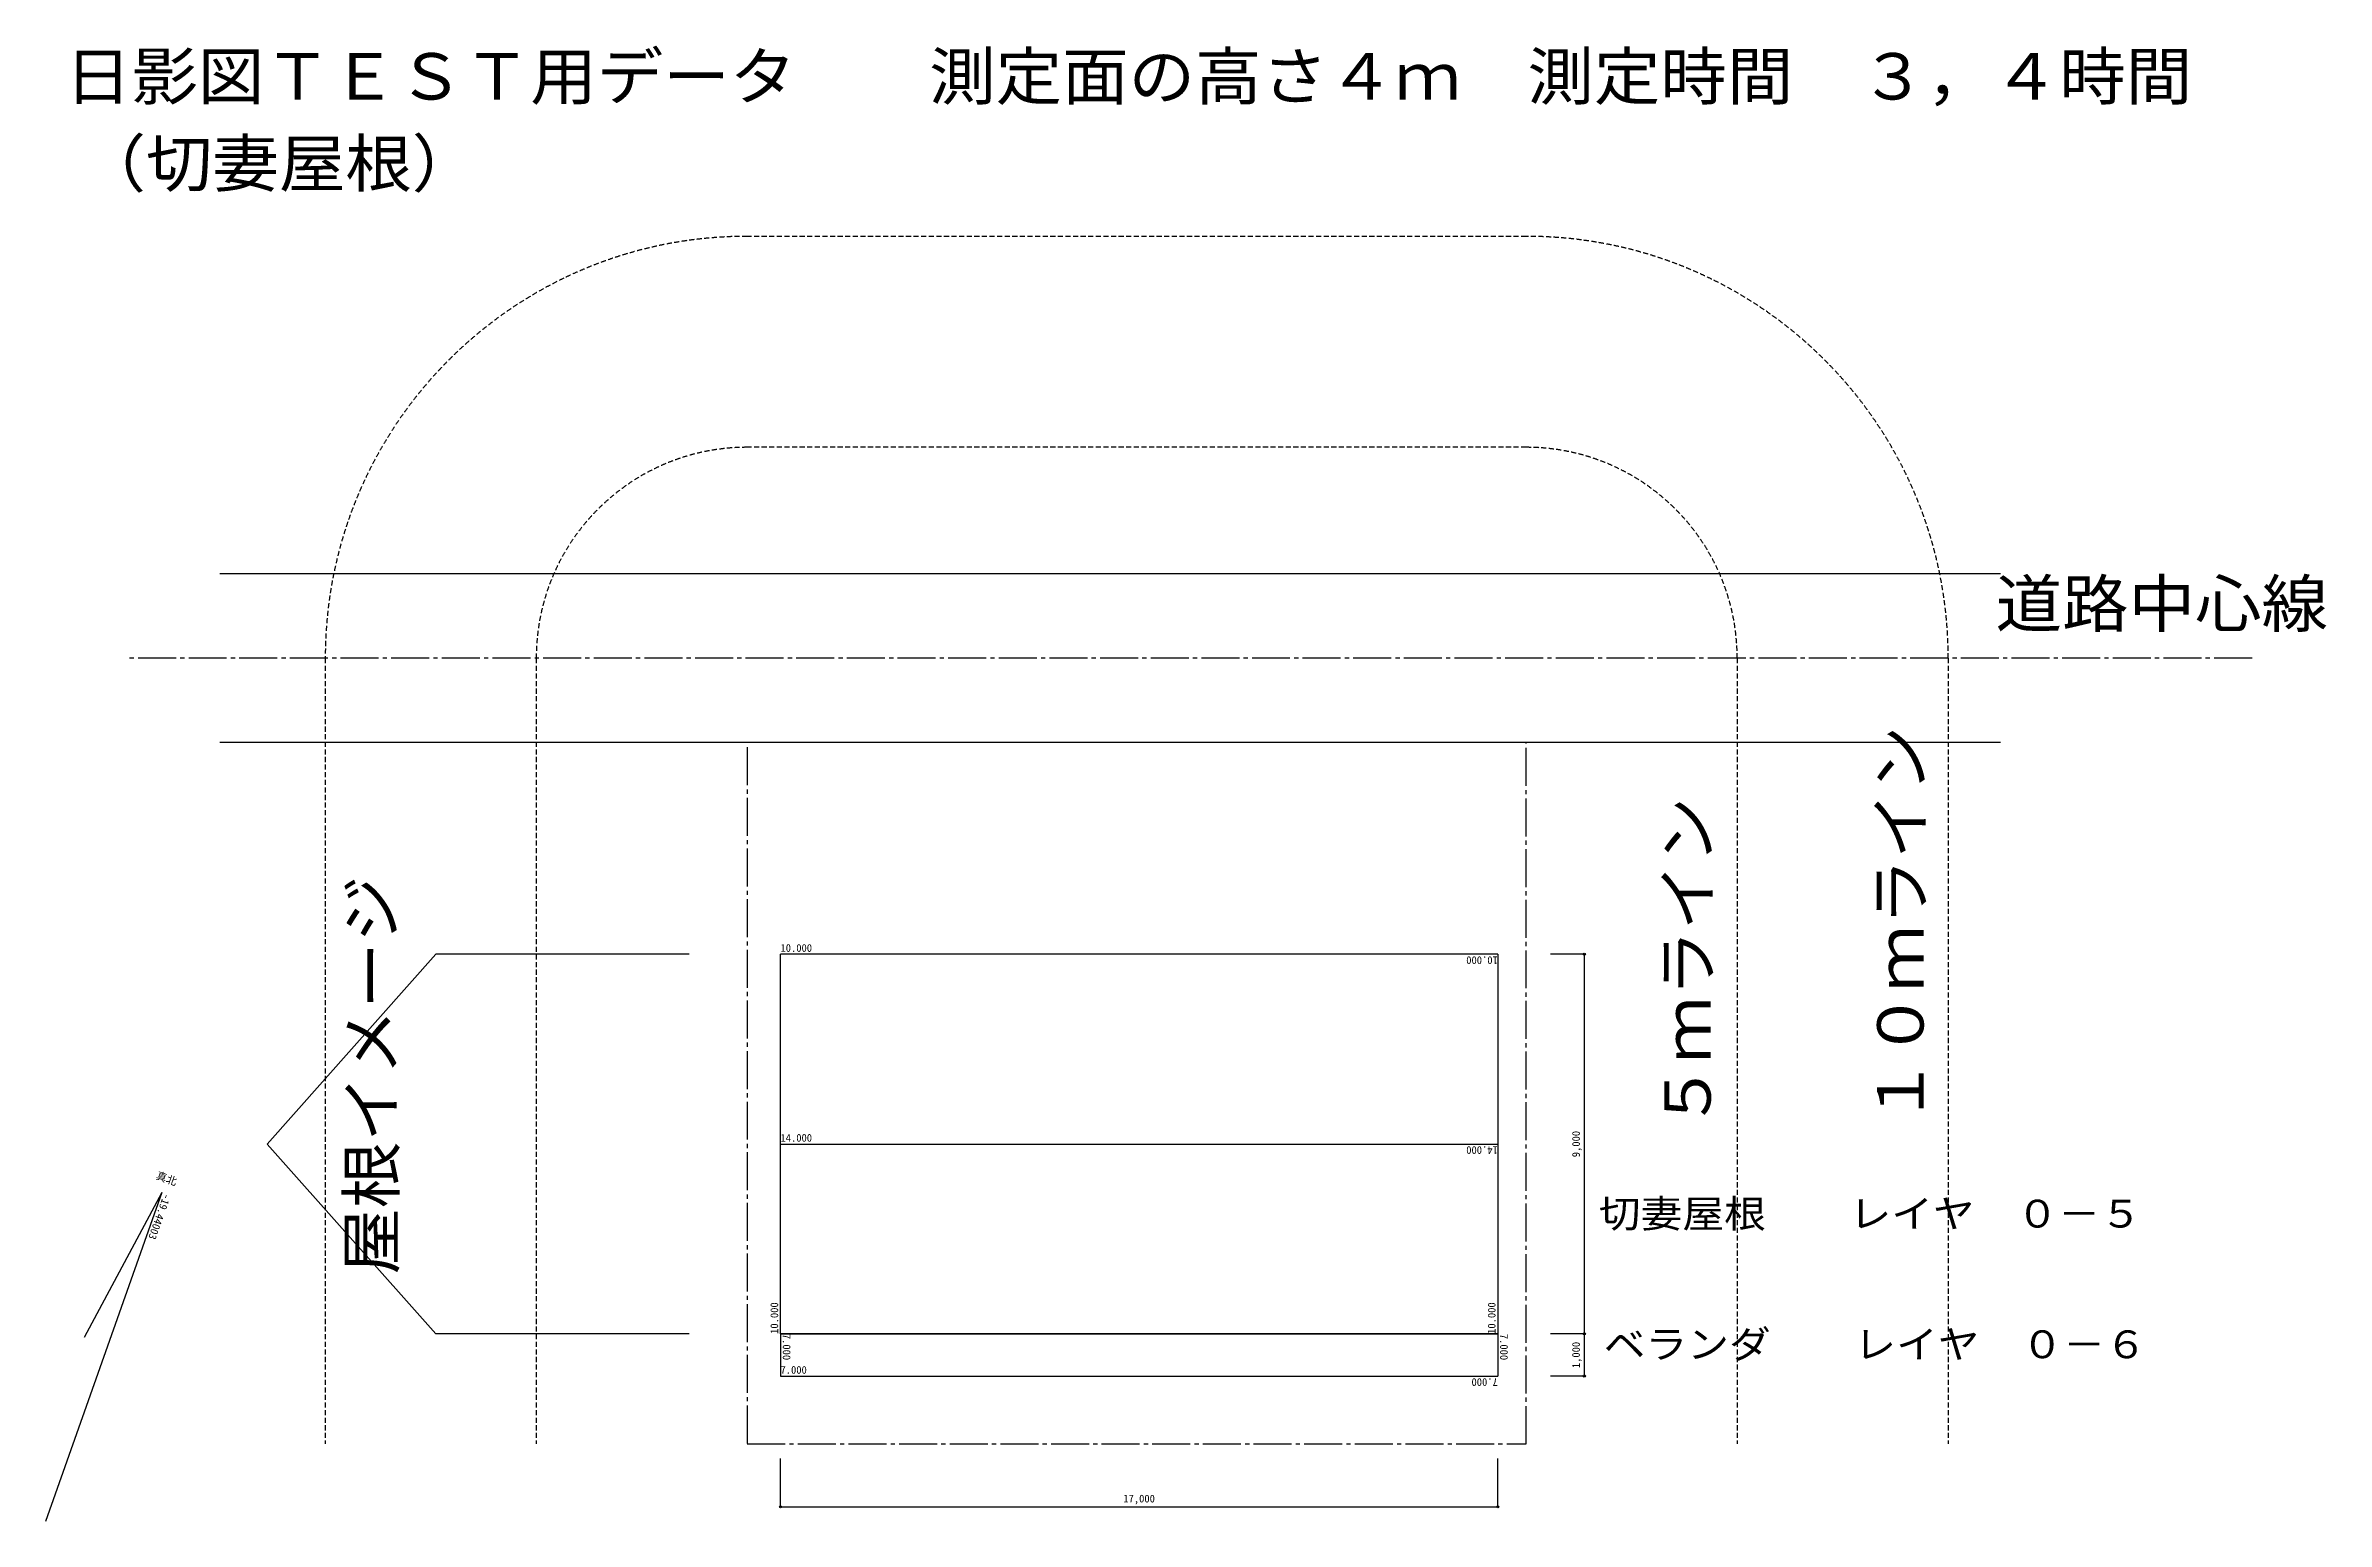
# Model space of a CAD drawing. Units: millimetres at full size, sheet at 1:100. Extents: x -27407 to 26645, y -19280 to 15698.
import ezdxf
from ezdxf.enums import TextEntityAlignment as Align

# ---------------------------------------------------------------- set-up
doc = ezdxf.new("R2010")
doc.units = ezdxf.units.MM
doc.header["$LTSCALE"] = 100
doc.header["$PDMODE"] = 32
doc.header["$PDSIZE"] = 50
doc.linetypes.add('CHAIN2', pattern=[12, 9, -1, 1, -1])
doc.linetypes.add('DASHED1', pattern=[1.8, 1.2, -0.6])
for name, color, linetype in [('0-2_\u3000方位', 7, 'Continuous'), ('0-5_切妻屋根', 4, 'Continuous'), ('0-6_ベランダ', 4, 'Continuous'), ('0-8_\u3000敷地', 7, 'DASHED1')]:
    doc.layers.add(name, color=color, linetype=linetype)
doc.styles.add('ＭＳ ゴシック', font='')
doc.styles.get('ＭＳ ゴシック').set_extended_font_data('MS Gothic')

msp = doc.modelspace()

# ---------------------------------------------------------------- linework, layer by layer
at = {"layer": '0-2_\u3000方位'}
for q in [(-27406.6, -19279.9), (-26489.2, -14922.4)]:
    msp.add_line((-24654.4, -11482.2), q, dxfattribs=at)
at = {"layer": '0-5_切妻屋根', "color": 7}
for p, q in [((-12155.2, -5835.5), (-18155.2, -5835.5)), ((7009.3, -5835.5), (-9990.7, -5835.5)), ((-9990.7, -10335.5), (-9990.7, -5835.5)), ((7009.3, -5835.5), (7009.3, -10335.5)), ((-12155.2, -14835.5), (-18155.2, -14835.5)), ((7009.3, -14835.5), (-9990.7, -14835.5))]:
    msp.add_line(p, q, dxfattribs=at)
at = {"layer": '0-5_切妻屋根'}
for p, q in [((9059.1, -5835.5), (8256.4, -5835.5)), ((9059.1, -5835.5), (9059.1, -14835.5)), ((9059.1, -14835.5), (8256.4, -14835.5)), ((-9990.7, -18935.9), (-9990.7, -17789.2)), ((7009.3, -18935.9), (7009.3, -17789.2)), ((-9990.7, -18935.9), (7009.3, -18935.9))]:
    msp.add_line(p, q, dxfattribs=at)
at = {"layer": '0-5_切妻屋根', "color": 7}
for points in [[(-18155.2, -14835.5), (-22155.2, -10335.5), (-18155.2, -5835.5)], [(-9990.7, -14835.5), (-9990.7, -10335.5), (7009.3, -10335.5), (7009.3, -14835.5)]]:
    msp.add_lwpolyline(points, dxfattribs=at)
at = {"layer": '0-5_切妻屋根'}
for p in [(9059.1, -5835.5), (9059.1, -14835.5), (-9990.7, -18935.9), (7009.3, -18935.9)]:
    msp.add_point(p, dxfattribs=at)
at = {"layer": '0-6_ベランダ', "color": 7}
for p, q in [((-9990.7, -14835.5), (-9990.7, -15835.5)), ((-9990.7, -14835.5), (7009.3, -14835.5)), ((7009.3, -14835.5), (7009.3, -15835.5)), ((-9990.7, -15835.5), (7009.3, -15835.5))]:
    msp.add_line(p, q, dxfattribs=at)
at = {"layer": '0-6_ベランダ'}
for p, q in [((9059.1, -14835.5), (8256.4, -14835.5)), ((9059.1, -14835.5), (9059.1, -15835.5)), ((9059.1, -15835.5), (8256.4, -15835.5))]:
    msp.add_line(p, q, dxfattribs=at)
for p in [(9059.1, -14835.5), (9059.1, -15835.5)]:
    msp.add_point(p, dxfattribs=at)
at = {"layer": '0-8_\u3000敷地'}
for p, q in [((7683, 11177.2), (-10779.2, 11177.2)), ((7683, 6177.2), (-10779.2, 6177.2)), ((-20779.2, 1177.2), (-20779.2, -17445.2)), ((-15779.2, 1177.2), (-15779.2, -17445.2)), ((12683, 1177.2), (12683, -17445.2)), ((17683, 1177.2), (17683, -17445.2))]:
    msp.add_line(p, q, dxfattribs=at)
at = {"layer": '0-8_\u3000敷地', "linetype": 'Continuous'}
for p, q in [((18920.8, 3177.2), (-23278.4, 3177.2)), ((18920.8, -822.8), (-23278.4, -822.8))]:
    msp.add_line(p, q, dxfattribs=at)
at = {"layer": '0-8_\u3000敷地', "linetype": 'CHAIN2'}
msp.add_line((24883.8, 1177.2), (-25457.1, 1177.2), dxfattribs=at)
msp.add_lwpolyline([(-10779.2, -932.4), (-10779.2, -17445.2), (7683, -17445.2), (7683, -822.8)], dxfattribs=at)
at = {"layer": '0-8_\u3000敷地'}
for centre, radius, start, end in [((-10779.1, 1177.2), 10000, 90.00002, 180), ((7683, 1177.2), 10000, 0, 90), ((-10779.2, 1177.2), 5000, 90, 180), ((7683, 1177.2), 5000, 0, 90)]:
    msp.add_arc(centre, radius, start, end, dxfattribs=at)

# ---------------------------------------------------------------- texts
at = {"layer": '0-2_\u3000方位', "color": 4, "style": 'ＭＳ ゴシック'}
for s, rotation, p in [('真北', 340.56, (-24823.6, -11210.4)), ('-19.44003', 250.56, (-24654.4, -11482.2))]:
    msp.add_text(s, height=183.3, rotation=rotation, dxfattribs=at).set_placement(p, align=Align.BOTTOM_LEFT)
at = {"layer": '0-5_切妻屋根', "color": 3, "style": 'ＭＳ ゴシック', "width": 1.05}
msp.add_text('屋根イメージ', height=1100, rotation=90, dxfattribs=at).set_placement((-18806.2, -13431.7), align=Align.BOTTOM_LEFT)
at = {"layer": '0-5_切妻屋根', "style": 'ＭＳ ゴシック'}
for s, p in [('10.000', (-9990.7, -5835.5)), ('14.000', (-9990.7, -10335.5)), ('17,000', (-1865.7, -18885.9))]:
    msp.add_text(s, height=183.3, dxfattribs=at).set_placement(p, align=Align.BOTTOM_LEFT)
for s, rotation, p in [('10.000', 180, (7009.3, -5835.5)), ('9,000', 90, (9009.1, -10648)), ('14.000', 180, (7009.3, -10335.5)), ('10.000', 90, (-9990.7, -14835.5)), ('10.000', 90, (7009.3, -14835.5))]:
    msp.add_text(s, height=183.3, rotation=rotation, dxfattribs=at).set_placement(p, align=Align.BOTTOM_LEFT)
at = {"layer": '0-5_切妻屋根', "color": 3, "style": 'ＭＳ ゴシック', "width": 1.1}
msp.add_text('切妻屋根\u3000\u3000レイヤ\u3000０－５', height=659.8, dxfattribs=at).set_placement((9403.1, -12514.3), align=Align.BOTTOM_LEFT)
at = {"layer": '0-6_ベランダ', "style": 'ＭＳ ゴシック'}
for s, rotation, p in [('7.000', 270, (-9990.7, -14835.5)), ('7.000', 270, (7009.3, -14835.5)), ('1,000', 90, (9009.1, -15648)), ('7.000', 180, (7009.3, -15835.5))]:
    msp.add_text(s, height=183.3, rotation=rotation, dxfattribs=at).set_placement(p, align=Align.BOTTOM_LEFT)
at = {"layer": '0-6_ベランダ', "color": 3, "style": 'ＭＳ ゴシック', "width": 1.1}
msp.add_text('ベランダ\u3000\u3000レイヤ\u3000０－６', height=659.8, dxfattribs=at).set_placement((9517.8, -15610.4), align=Align.BOTTOM_LEFT)
at = {"layer": '0-6_ベランダ', "style": 'ＭＳ ゴシック'}
msp.add_text('7.000', height=183.3, dxfattribs=at).set_placement((-9990.7, -15835.5), align=Align.BOTTOM_LEFT)
at = {"layer": '0-8_\u3000敷地', "color": 3, "style": 'ＭＳ ゴシック', "width": 1.05}
for s, p in [('日影図ＴＥＳＴ用データ\u3000\u3000測定面の高さ４ｍ\u3000測定時間\u3000３，４時間', (-26947.9, 14089.6)), ('（切妻屋根）', (-26603.9, 12025.5)), ('道路中心線', (18806.2, 1590.3))]:
    msp.add_text(s, height=1100, dxfattribs=at).set_placement(p, align=Align.BOTTOM_LEFT)
for s, p in [('１０ｍライン', (17430.1, -9876.8)), ('５ｍライン', (12384.6, -9991.5))]:
    msp.add_text(s, height=1100, rotation=90, dxfattribs=at).set_placement(p, align=Align.BOTTOM_LEFT)

doc.saveas('drawing.dxf')
